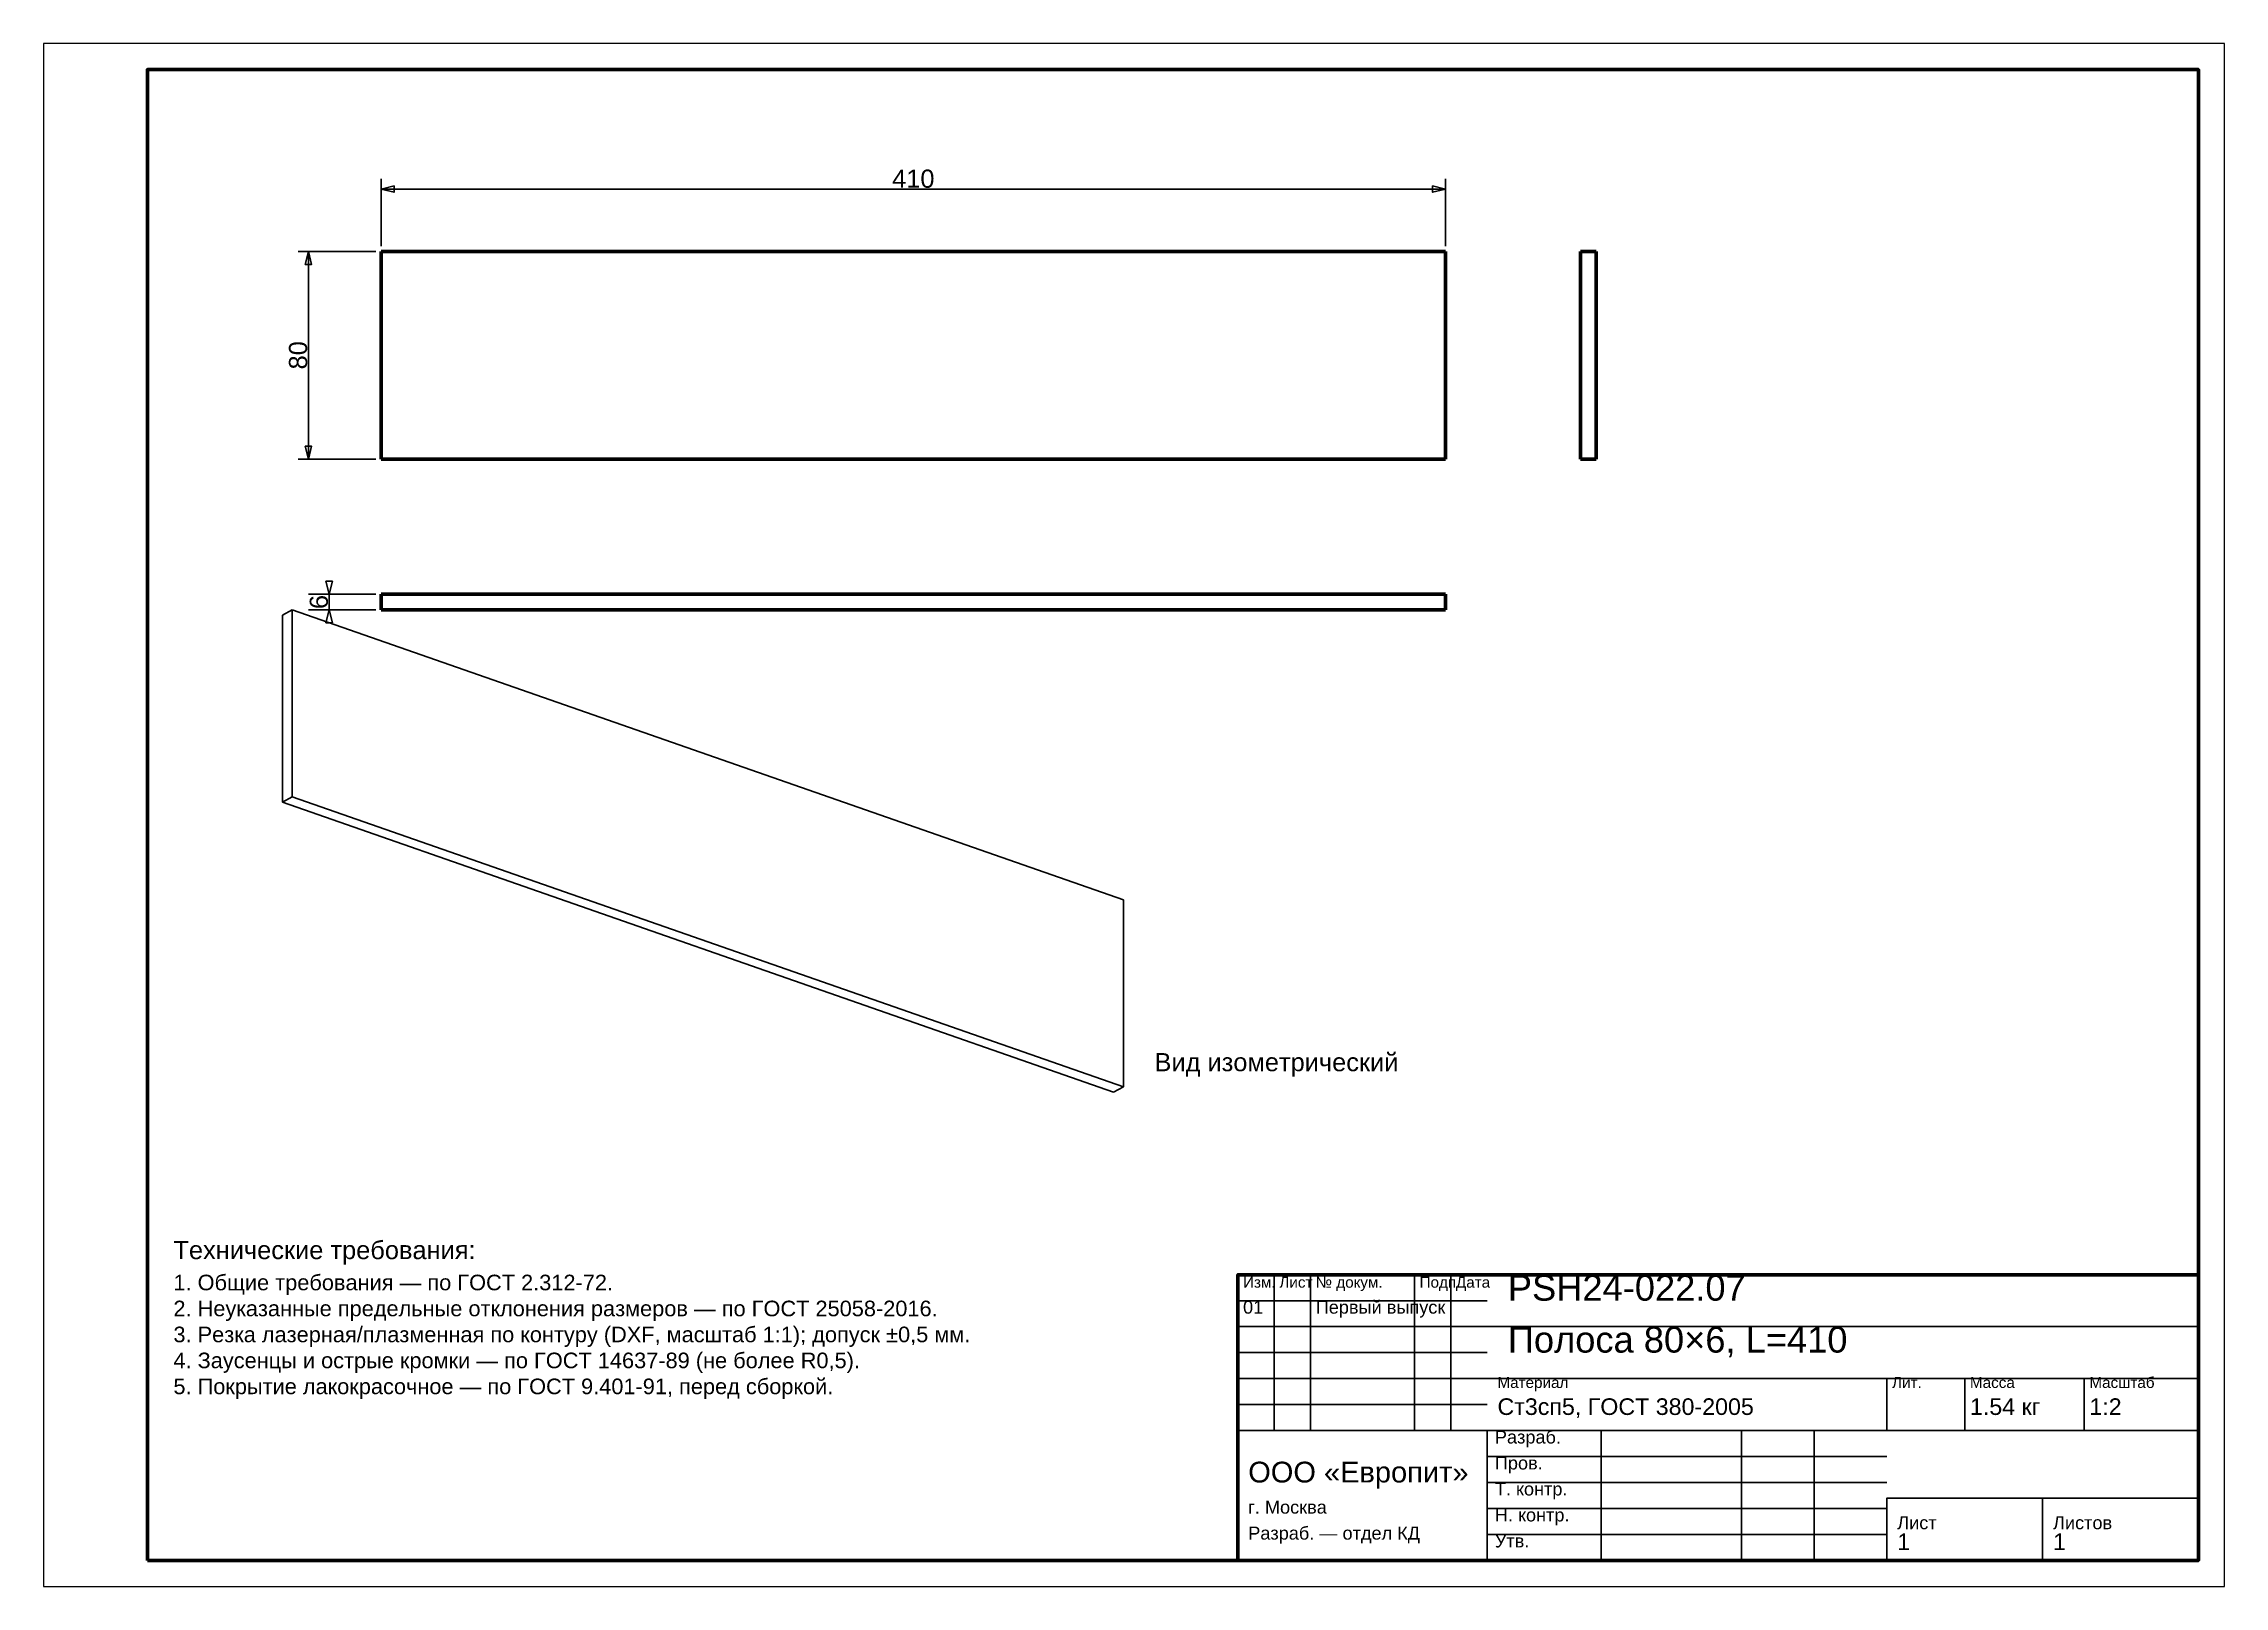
# Model space of a CAD drawing. Header units: millimetres. Extents: x 0 to 420, y 0 to 297.
import ezdxf
from ezdxf.enums import TextEntityAlignment as Align

# ---------------------------------------------------------------- set-up
doc = ezdxf.new("R2010")
doc.units = ezdxf.units.MM
doc.linetypes.add('DASHED', pattern=[1.524, 1.27, -0.254])
doc.styles.add('GOST', font='Arial')

msp = doc.modelspace()

# ---------------------------------------------------------------- linework, layer by layer
at = {"color": 7, "lineweight": 35}
for p, q in [((65, 258), (65, 271)), ((65, 269), (270, 269)), ((270, 258), (270, 271)), ((64, 257), (49, 257)), ((51, 217), (51, 257)), ((64, 217), (49, 217)), ((64, 191), (51, 191)), ((55, 188), (55, 191)), ((64, 188), (51, 188)), ((237, 30), (237, 60)), ((244, 30), (244, 60)), ((264, 30), (264, 60)), ((271, 30), (271, 60)), ((230, 55), (278, 55)), ((230, 50), (278, 50)), ((278, 50), (415, 50)), ((230, 45), (278, 45)), ((230, 40), (278, 40)), ((278, 40), (415, 40)), ((355, 30), (355, 40)), ((370, 30), (370, 40)), ((393, 30), (393, 40)), ((230, 35), (278, 35)), ((230, 30), (278, 30)), ((278, 30), (415, 30)), ((300, 5), (300, 30)), ((327, 5), (327, 30)), ((341, 5), (341, 30)), ((278, 25), (355, 25)), ((278, 20), (355, 20)), ((355, 17), (415, 17)), ((278, 15), (355, 15)), ((278, 10), (355, 10))]:
    msp.add_line(p, q, dxfattribs=at)
at = {"color": 1, "lineweight": 70}
for p, q in [((65, 257), (65, 217)), ((270, 257), (65, 257)), ((270, 217), (270, 257)), ((296, 217), (296, 257)), ((296, 257), (299, 257)), ((299, 257), (299, 217)), ((270, 217), (65, 217)), ((299, 217), (296, 217)), ((65, 191), (65, 188)), ((65, 191), (270, 191)), ((270, 188), (270, 191)), ((270, 188), (65, 188))]:
    msp.add_line(p, q, dxfattribs=at)
at = {"color": 5, "linetype": 'DASHED', "lineweight": 35}
for p, q in [((65, 257), (270, 257)), ((65, 217), (65, 257)), ((270, 257), (270, 217)), ((299, 257), (296, 257)), ((296, 257), (296, 217)), ((299, 217), (299, 257)), ((270, 217), (65, 217)), ((296, 217), (299, 217)), ((65, 188), (65, 191)), ((65, 191), (270, 191)), ((270, 191), (270, 188)), ((65, 188), (270, 188))]:
    msp.add_line(p, q, dxfattribs=at)
at = {"color": 1, "lineweight": 35}
for p, q in [((46, 186.98), (47.87, 188)), ((46, 150.98), (46, 186.98)), ((47.87, 188), (47.87, 152)), ((207.95, 132.2), (47.87, 188)), ((47.87, 152), (46, 150.98)), ((47.87, 152), (207.95, 96.19)), ((46, 150.98), (206.08, 95.17)), ((207.95, 96.19), (207.95, 132.2)), ((206.08, 95.17), (207.95, 96.19))]:
    msp.add_line(p, q, dxfattribs=at)
at = {"color": 7, "lineweight": 25}
msp.add_lwpolyline([(0, 0), (420, 0), (420, 297), (0, 297)], close=True, dxfattribs=at)
at = {"color": 7, "lineweight": 70}
for points in [[(20, 5), (415, 5), (415, 292), (20, 292)], [(230, 5), (415, 5), (415, 60), (230, 60)]]:
    msp.add_lwpolyline(points, close=True, dxfattribs=at)
at = {"color": 7, "lineweight": 35}
for points in [[(65, 269), (67.5, 268.38), (67.5, 269.62)], [(270, 269), (267.5, 269.62), (267.5, 268.38)], [(51, 257), (50.38, 254.5), (51.62, 254.5)], [(51, 217), (51.62, 219.5), (50.38, 219.5)], [(55, 191), (55.62, 193.5), (54.38, 193.5)], [(55, 188), (54.38, 185.5), (55.62, 185.5)], [(230, 5), (278, 5), (278, 30), (230, 30)], [(355, 5), (385, 5), (385, 17), (355, 17)], [(385, 5), (415, 5), (415, 17), (385, 17)]]:
    msp.add_lwpolyline(points, close=True, dxfattribs=at)

# ---------------------------------------------------------------- texts
at = {"color": 7, "style": 'GOST'}
msp.add_text('410', height=3.5, dxfattribs=at).set_placement((167.5, 271), align=Align.MIDDLE)
for s, p in [('80', (49, 237)), ('6', (53, 189.5))]:
    msp.add_text(s, height=3.5, rotation=90, dxfattribs=at).set_placement(p, align=Align.MIDDLE)
at = {"color": 3, "style": 'GOST'}
for s, height, p in [('Вид изометрический', 3.5, (213.95, 99.17)), ('Технические требования:', 3.5, (25, 63)), ('1. Общие требования — по ГОСТ 2.312-72.', 3, (25, 57)), ('Изм.', 2.1, (231, 57.5)), ('Лист', 2.1, (238, 57.5)), ('№ докум.', 2.1, (245, 57.5)), ('Подп.', 2.1, (265, 57.5)), ('Дата', 2.1, (272, 57.5)), ('PSH24-022.07', 5, (282, 55)), ('2. Неуказанные предельные отклонения размеров — по ГОСТ 25058-2016.', 3, (25, 52)), ('01', 2.5, (231, 52.5)), ('Первый выпуск', 2.5, (245, 52.5)), ('3. Резка лазерная/плазменная по контуру (DXF, масштаб 1:1); допуск ±0,5 мм.', 3, (25, 47)), ('Полоса 80×6, L=410', 5, (282, 45)), ('4. Заусенцы и острые кромки — по ГОСТ 14637-89 (не более R0,5).', 3, (25, 42)), ('5. Покрытие лакокрасочное — по ГОСТ 9.401-91, перед сборкой.', 3, (25, 37)), ('Материал', 2.1, (280, 38.2)), ('Лит.', 2.1, (356, 38.2)), ('Масса', 2.1, (371, 38.2)), ('Масштаб', 2.1, (394, 38.2)), ('Ст3сп5, ГОСТ 380-2005', 3.2, (280, 33)), ('1.54 кг', 3.2, (371, 33)), ('1:2', 3.2, (394, 33)), ('Разраб.', 2.5, (279.5, 27.5)), ('ООО «Европит»', 4, (232, 20)), ('Пров.', 2.5, (279.5, 22.5)), ('Т. контр.', 2.5, (279.5, 17.5)), ('г. Москва', 2.5, (232, 14)), ('Н. контр.', 2.5, (279.5, 12.5)), ('Лист', 2.5, (357, 11)), ('Листов', 2.5, (387, 11)), ('Разраб. — отдел КД', 2.5, (232, 9)), ('Утв.', 2.5, (279.5, 7.5)), ('1', 3.2, (357, 7)), ('1', 3.2, (387, 7))]:
    msp.add_text(s, height=height, dxfattribs=at).set_placement(p)

doc.saveas('drawing.dxf')
